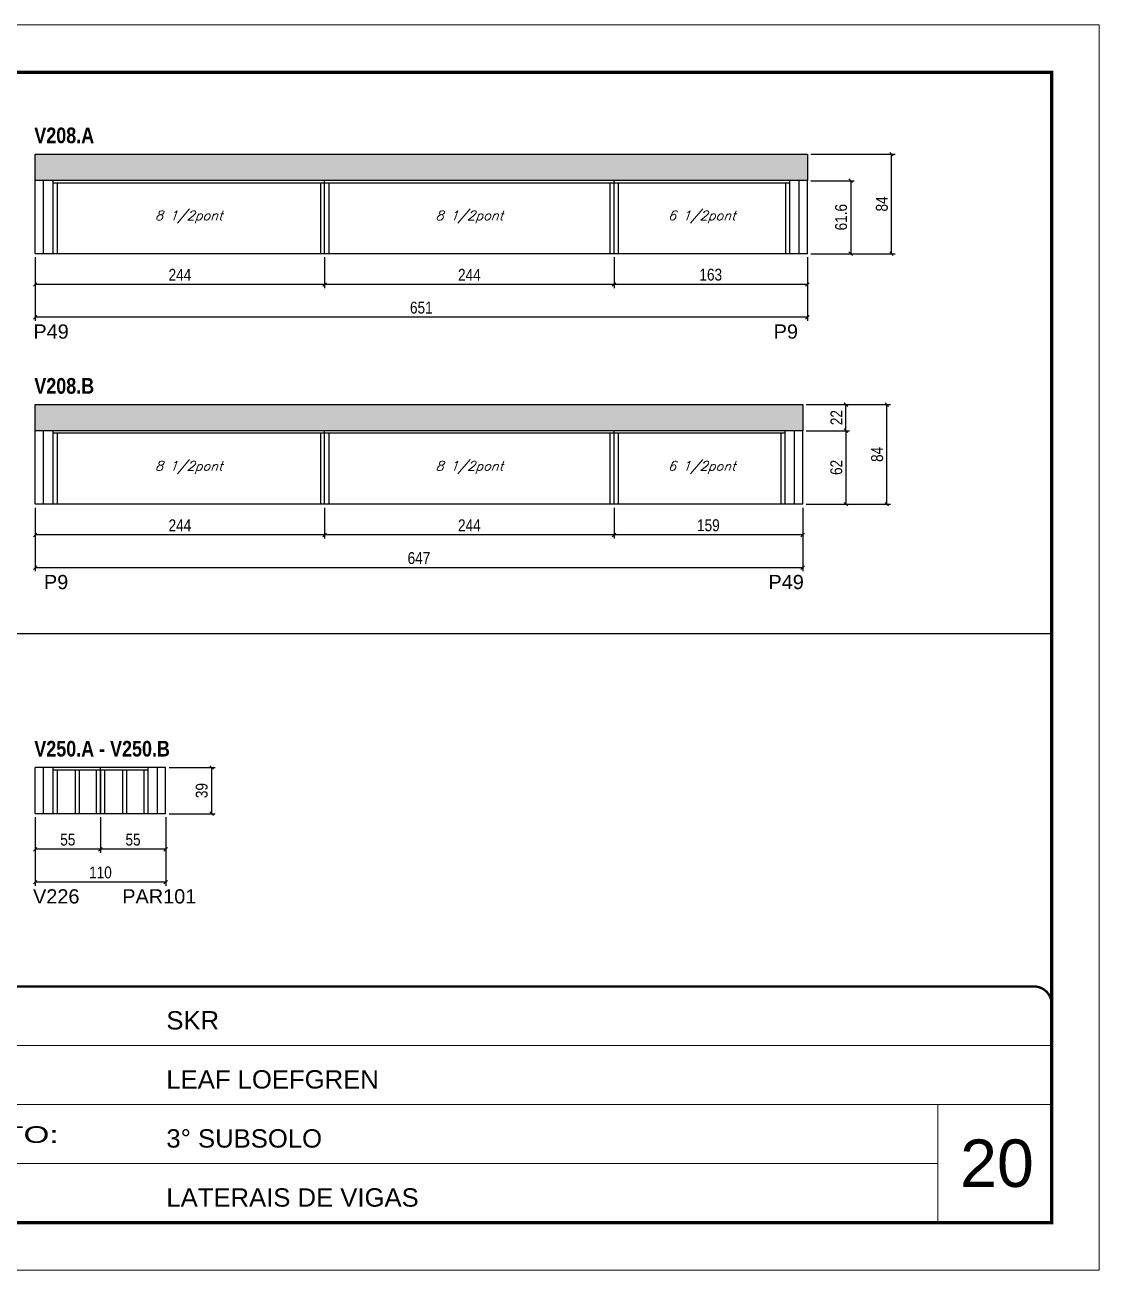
# Model space of a CAD drawing. Extents: x 3309 to 9590, y -2522 to 15424.
# Drawn here: x 8657 to 9563, y 8964 to 10014 of the extents above; entities that cross this region are included whole.
import ezdxf

# ---------------------------------------------------------------- set-up
doc = ezdxf.new("R2010")
doc.units = 0
doc.linetypes.add('CONTINUO', pattern=[0])
doc.linetypes.add('DASHED', pattern=[0.75, 0.5, -0.25])
for name, color, linetype in [('5', 5, 'Continuous'), ('COTA', 241, 'Continuous'), ('NOMENCLATURA', 7, 'Continuous'), ('Painéis', 200, 'Continuous'), ('SARR_2.2x7', 40, 'Continuous'), ('SARR_3.5x7', 81, 'Continuous'), ('texto', 7, 'Continuous')]:
    doc.layers.add(name, color=color, linetype=linetype)
for name, color, linetype, lineweight in [('CARIMBO', 255, 'Continuous', 9), ('Folhas', 255, 'Continuous', 9), ('SARRAFO DE PRESSAO', 251, 'DASHED', 9)]:
    doc.layers.add(name, color=color, linetype=linetype, lineweight=lineweight)
doc.styles.add('ARIAL', font='arial.ttf')
doc.styles.add('COTA TECNICA', font='techl___.ttf', dxfattribs={"height": 10})
doc.styles.add('Romans', font='romans.shx')
doc.styles.get("Standard").update_dxf_attribs({"font": 'arial.ttf'})
doc.styles.add('TECNICA', font='techb___.ttf', dxfattribs={"height": 10})
doc.styles.add('Tecnologia', font='')
doc.styles.get('Tecnologia').set_extended_font_data('Forgotten Futurist')
doc.dimstyles.new('PAINEL', dxfattribs={"dimtxt": 10, "dimasz": 3, "dimexe": 3, "dimexo": 3, "dimgap": 3, "dimtad": 1, "dimdec": 1, "dimzin": 12, "dimdsep": 46, "dimtxsty": 'COTA TECNICA', "dimblk1": 'OBLIQUE', "dimblk2": 'OBLIQUE', "dimsah": 1, "dimcen": 0.9, "dimclrd": 4, "dimclre": 4, "dimclrt": 240, "dimadec": 1, "dimazin": 3, "dimtfac": 1, "dimtdec": 1, "dimtmove": 0, "dimatfit": 3, "dimfxl": 1, "dimtolj": 1, "dimtzin": 12, "dimarcsym": 0})

# ---------------------------------------------------------------- blocks, each defined once
blk = doc.blocks.new('9999999999')
at = {"color": 30, "linetype": 'CONTINUO'}
for p, q in [((98564.6, 34379.6), (99584, 34379.6)), ((98564.6, 34329.8), (99488, 34329.8)), ((99584, 34329.8), (99488, 34329.8)), ((99488, 34329.8), (99488, 34230.2)), ((98564.6, 34280), (99488, 34280))]:
    blk.add_line(p, q, dxfattribs=at)
at = {"color": 30, "linetype": 'CONTINUO', "const_width": 2}
blk.add_lwpolyline([(99584, 34230.2), (99584, 34414.4, 0.414214), (99569, 34429.4), (98229, 34429.4, 0.414214), (98214, 34414.4), (98214, 34245.2, 0.414214), (98229, 34230.2), (99584, 34230.2)], format="xyb", dxfattribs=at)
at = {"layer": 'Folhas'}
blk.add_lwpolyline([(98139, 34190.2), (99624, 34190.2), (99624, 35240.2), (98139, 35240.2)], close=True, dxfattribs=at)
at = {"layer": 'Folhas', "color": 30, "const_width": 3}
blk.add_lwpolyline([(98214, 34230.2), (99584, 34230.2), (99584, 35200.2), (98214, 35200.2)], close=True, dxfattribs=at)
at = {"color": 7, "linetype": 'Continuous', "ltscale": 5, "style": 'ARIAL'}
for s, height, p in [('SKR', 15.48, (98837.7, 34393.1)), ('LEAF LOEFGREN', 15.483, (98837.7, 34343.3)), ('3° SUBSOLO', 15.48, (98837.7, 34293.5)), ('LATERAIS DE VIGAS', 15.483, (98837.7, 34243.7))]:
    blk.add_text(s, height=height, dxfattribs=at).set_placement(p)
at = {"layer": 'Folhas', "color": 7, "style": 'Tecnologia', "width": 1.5}
blk.add_text('PAVIMENTO:', height=14, dxfattribs=at).set_placement((98573.7, 34297.5))
blk = doc.blocks.new('_Oblique')
at = {"color": 0, "linetype": 'ByBlock', "lineweight": -2}
blk.add_line((-0.5, -0.5), (0.5, 0.5), dxfattribs=at)
blk = doc.blocks.new('*D606')
at = {"layer": 'COTA', "color": 4, "linetype": 'ByBlock', "lineweight": -2, "transparency": 16777216}
for p, q in [((9154, 9817.6), (9154, 9791.7)), ((9317, 9817.6), (9317, 9791.7)), ((9317, 9794.7), (9154, 9794.7))]:
    blk.add_line(p, q, dxfattribs=at)
at = {"layer": 'Defpoints', "color": 0, "linetype": 'ByBlock', "transparency": 16777216}
for p in [(9154, 9820.6), (9317, 9820.6), (9154, 9794.7)]:
    blk.add_point(p, dxfattribs=at)
at = {"layer": 'COTA', "color": 4, "linetype": 'ByBlock', "lineweight": -2, "transparency": 16777216, "xscale": 3, "yscale": 3, "zscale": 3, "rotation": 180}
blk.add_blockref('_Oblique', (9154, 9794.7), dxfattribs=at)
at = {"layer": 'COTA', "color": 4, "linetype": 'ByBlock', "lineweight": -2, "transparency": 16777216, "xscale": 3, "yscale": 3, "zscale": 3}
blk.add_blockref('_Oblique', (9317, 9794.7), dxfattribs=at)
at = {"layer": 'COTA', "color": 240, "linetype": 'ByBlock', "transparency": 16777216, "insert": (9235.5, 9802.9), "char_height": 10, "attachment_point": 5, "style": 'COTA TECNICA'}
blk.add_mtext('\\A1;163', dxfattribs=at)
blk = doc.blocks.new('*D607')
at = {"layer": 'COTA', "color": 4, "linetype": 'ByBlock', "lineweight": -2, "transparency": 16777216}
for p, q in [((8666, 9817.6), (8666, 9791.7)), ((8910, 9817.6), (8910, 9791.7)), ((8910, 9794.7), (8666, 9794.7))]:
    blk.add_line(p, q, dxfattribs=at)
at = {"layer": 'Defpoints', "color": 0, "linetype": 'ByBlock', "transparency": 16777216}
for p in [(8666, 9820.6), (8910, 9820.6), (8666, 9794.7)]:
    blk.add_point(p, dxfattribs=at)
at = {"layer": 'COTA', "color": 4, "linetype": 'ByBlock', "lineweight": -2, "transparency": 16777216, "xscale": 3, "yscale": 3, "zscale": 3, "rotation": 180}
blk.add_blockref('_Oblique', (8666, 9794.7), dxfattribs=at)
at = {"layer": 'COTA', "color": 4, "linetype": 'ByBlock', "lineweight": -2, "transparency": 16777216, "xscale": 3, "yscale": 3, "zscale": 3}
blk.add_blockref('_Oblique', (8910, 9794.7), dxfattribs=at)
at = {"layer": 'COTA', "color": 240, "linetype": 'ByBlock', "transparency": 16777216, "insert": (8788, 9802.8), "char_height": 10, "attachment_point": 5, "style": 'COTA TECNICA'}
blk.add_mtext('\\A1;244', dxfattribs=at)
blk = doc.blocks.new('*D608')
at = {"layer": 'COTA', "color": 4, "linetype": 'ByBlock', "lineweight": -2, "transparency": 16777216}
for p, q in [((8666, 9817.6), (8666, 9764)), ((9317, 9817.6), (9317, 9764)), ((9317, 9767), (8666, 9767))]:
    blk.add_line(p, q, dxfattribs=at)
at = {"layer": 'Defpoints', "color": 0, "linetype": 'ByBlock', "transparency": 16777216}
for p in [(8666, 9820.6), (9317, 9820.6), (8666, 9767)]:
    blk.add_point(p, dxfattribs=at)
at = {"layer": 'COTA', "color": 4, "linetype": 'ByBlock', "lineweight": -2, "transparency": 16777216, "xscale": 3, "yscale": 3, "zscale": 3, "rotation": 180}
blk.add_blockref('_Oblique', (8666, 9767), dxfattribs=at)
at = {"layer": 'COTA', "color": 4, "linetype": 'ByBlock', "lineweight": -2, "transparency": 16777216, "xscale": 3, "yscale": 3, "zscale": 3}
blk.add_blockref('_Oblique', (9317, 9767), dxfattribs=at)
at = {"layer": 'COTA', "color": 240, "linetype": 'ByBlock', "transparency": 16777216, "insert": (8991.5, 9775.1), "char_height": 10, "attachment_point": 5, "style": 'COTA TECNICA'}
blk.add_mtext('\\A1;651', dxfattribs=at)
blk = doc.blocks.new('*D609')
at = {"layer": 'COTA', "color": 4, "lineweight": -2, "transparency": 16777216}
for p, q in [((9320, 9882.2), (9356.5, 9882.2)), ((9353.5, 9882.2), (9353.5, 9820.6)), ((9320, 9820.6), (9356.5, 9820.6))]:
    blk.add_line(p, q, dxfattribs=at)
at = {"layer": 'Defpoints', "color": 0, "transparency": 16777216}
for p in [(9317, 9882.2), (9317, 9820.6), (9353.5, 9820.6)]:
    blk.add_point(p, dxfattribs=at)
at = {"layer": 'COTA', "color": 4, "lineweight": -2, "transparency": 16777216, "xscale": 3, "yscale": 3, "zscale": 3}
for p, rotation in [((9353.5, 9882.2), 90), ((9353.5, 9820.6), 270)]:
    blk.add_blockref('_Oblique', p, dxfattribs=dict(at, rotation=rotation))
at = {"layer": 'COTA', "color": 240, "transparency": 16777216, "insert": (9345.4, 9851.4), "char_height": 10, "attachment_point": 5, "rotation": 90, "style": 'COTA TECNICA'}
blk.add_mtext('\\A1;61.6', dxfattribs=at)
blk = doc.blocks.new('*D610')
at = {"layer": 'COTA', "color": 4, "lineweight": -2, "transparency": 16777216}
for p, q in [((9320, 9904.6), (9390.9, 9904.6)), ((9387.9, 9820.6), (9387.9, 9904.6)), ((9320, 9820.6), (9390.9, 9820.6))]:
    blk.add_line(p, q, dxfattribs=at)
at = {"layer": 'Defpoints', "color": 0, "transparency": 16777216}
for p in [(9317, 9904.6), (9387.9, 9904.6), (9317, 9820.6)]:
    blk.add_point(p, dxfattribs=at)
at = {"layer": 'COTA', "color": 4, "lineweight": -2, "transparency": 16777216, "xscale": 3, "yscale": 3, "zscale": 3}
for p, rotation in [((9387.9, 9904.6), 90), ((9387.9, 9820.6), 270)]:
    blk.add_blockref('_Oblique', p, dxfattribs=dict(at, rotation=rotation))
at = {"layer": 'COTA', "color": 240, "transparency": 16777216, "insert": (9379.8, 9862.6), "char_height": 10, "attachment_point": 5, "rotation": 90, "style": 'COTA TECNICA'}
blk.add_mtext('\\A1;84', dxfattribs=at)
blk = doc.blocks.new('*D611')
at = {"layer": 'COTA', "color": 4, "linetype": 'ByBlock', "lineweight": -2, "transparency": 16777216}
for p, q in [((8910, 9817.6), (8910, 9791.7)), ((9154, 9817.6), (9154, 9791.7)), ((9154, 9794.7), (8910, 9794.7))]:
    blk.add_line(p, q, dxfattribs=at)
at = {"layer": 'Defpoints', "color": 0, "linetype": 'ByBlock', "transparency": 16777216}
for p in [(8910, 9820.6), (9154, 9820.6), (8910, 9794.7)]:
    blk.add_point(p, dxfattribs=at)
at = {"layer": 'COTA', "color": 4, "linetype": 'ByBlock', "lineweight": -2, "transparency": 16777216, "xscale": 3, "yscale": 3, "zscale": 3, "rotation": 180}
blk.add_blockref('_Oblique', (8910, 9794.7), dxfattribs=at)
at = {"layer": 'COTA', "color": 4, "linetype": 'ByBlock', "lineweight": -2, "transparency": 16777216, "xscale": 3, "yscale": 3, "zscale": 3}
blk.add_blockref('_Oblique', (9154, 9794.7), dxfattribs=at)
at = {"layer": 'COTA', "color": 240, "linetype": 'ByBlock', "transparency": 16777216, "insert": (9032, 9802.8), "char_height": 10, "attachment_point": 5, "style": 'COTA TECNICA'}
blk.add_mtext('\\A1;244', dxfattribs=at)
blk = doc.blocks.new('*D612')
at = {"layer": 'COTA', "color": 4, "linetype": 'ByBlock', "lineweight": -2, "transparency": 16777216}
for p, q in [((9154, 9606.4), (9154, 9580.5)), ((9313, 9606.4), (9313, 9580.5)), ((9313, 9583.5), (9154, 9583.5))]:
    blk.add_line(p, q, dxfattribs=at)
at = {"layer": 'Defpoints', "color": 0, "linetype": 'ByBlock', "transparency": 16777216}
for p in [(9154, 9609.4), (9313, 9609.4), (9154, 9583.5)]:
    blk.add_point(p, dxfattribs=at)
at = {"layer": 'COTA', "color": 4, "linetype": 'ByBlock', "lineweight": -2, "transparency": 16777216, "xscale": 3, "yscale": 3, "zscale": 3, "rotation": 180}
blk.add_blockref('_Oblique', (9154, 9583.5), dxfattribs=at)
at = {"layer": 'COTA', "color": 4, "linetype": 'ByBlock', "lineweight": -2, "transparency": 16777216, "xscale": 3, "yscale": 3, "zscale": 3}
blk.add_blockref('_Oblique', (9313, 9583.5), dxfattribs=at)
at = {"layer": 'COTA', "color": 240, "linetype": 'ByBlock', "transparency": 16777216, "insert": (9233.5, 9591.6), "char_height": 10, "attachment_point": 5, "style": 'COTA TECNICA'}
blk.add_mtext('\\A1;159', dxfattribs=at)
blk = doc.blocks.new('*D613')
at = {"layer": 'COTA', "color": 4, "linetype": 'ByBlock', "lineweight": -2, "transparency": 16777216}
for p, q in [((8666, 9606.4), (8666, 9580.5)), ((8910, 9606.4), (8910, 9580.5)), ((8910, 9583.5), (8666, 9583.5))]:
    blk.add_line(p, q, dxfattribs=at)
at = {"layer": 'Defpoints', "color": 0, "linetype": 'ByBlock', "transparency": 16777216}
for p in [(8666, 9609.4), (8910, 9609.4), (8666, 9583.5)]:
    blk.add_point(p, dxfattribs=at)
at = {"layer": 'COTA', "color": 4, "linetype": 'ByBlock', "lineweight": -2, "transparency": 16777216, "xscale": 3, "yscale": 3, "zscale": 3, "rotation": 180}
blk.add_blockref('_Oblique', (8666, 9583.5), dxfattribs=at)
at = {"layer": 'COTA', "color": 4, "linetype": 'ByBlock', "lineweight": -2, "transparency": 16777216, "xscale": 3, "yscale": 3, "zscale": 3}
blk.add_blockref('_Oblique', (8910, 9583.5), dxfattribs=at)
at = {"layer": 'COTA', "color": 240, "linetype": 'ByBlock', "transparency": 16777216, "insert": (8788, 9591.6), "char_height": 10, "attachment_point": 5, "style": 'COTA TECNICA'}
blk.add_mtext('\\A1;244', dxfattribs=at)
blk = doc.blocks.new('*D615')
at = {"layer": 'COTA', "color": 4, "linetype": 'ByBlock', "lineweight": -2, "transparency": 16777216}
for p, q in [((8666, 9606.4), (8666, 9552.8)), ((9313, 9606.4), (9313, 9552.8)), ((9313, 9555.8), (8666, 9555.8))]:
    blk.add_line(p, q, dxfattribs=at)
at = {"layer": 'Defpoints', "color": 0, "linetype": 'ByBlock', "transparency": 16777216}
for p in [(8666, 9609.4), (9313, 9609.4), (8666, 9555.8)]:
    blk.add_point(p, dxfattribs=at)
at = {"layer": 'COTA', "color": 4, "linetype": 'ByBlock', "lineweight": -2, "transparency": 16777216, "xscale": 3, "yscale": 3, "zscale": 3, "rotation": 180}
blk.add_blockref('_Oblique', (8666, 9555.8), dxfattribs=at)
at = {"layer": 'COTA', "color": 4, "linetype": 'ByBlock', "lineweight": -2, "transparency": 16777216, "xscale": 3, "yscale": 3, "zscale": 3}
blk.add_blockref('_Oblique', (9313, 9555.8), dxfattribs=at)
at = {"layer": 'COTA', "color": 240, "linetype": 'ByBlock', "transparency": 16777216, "insert": (8989.5, 9563.9), "char_height": 10, "attachment_point": 5, "style": 'COTA TECNICA'}
blk.add_mtext('\\A1;647', dxfattribs=at)
blk = doc.blocks.new('*D616')
at = {"layer": 'COTA', "color": 4, "lineweight": -2, "transparency": 16777216}
for p, q in [((9316, 9671.4), (9352.5, 9671.4)), ((9349.5, 9671.4), (9349.5, 9609.4)), ((9316, 9609.4), (9352.5, 9609.4))]:
    blk.add_line(p, q, dxfattribs=at)
at = {"layer": 'Defpoints', "color": 0, "transparency": 16777216}
for p in [(9313, 9671.4), (9313, 9609.4), (9349.5, 9609.4)]:
    blk.add_point(p, dxfattribs=at)
at = {"layer": 'COTA', "color": 4, "lineweight": -2, "transparency": 16777216, "xscale": 3, "yscale": 3, "zscale": 3}
for p, rotation in [((9349.5, 9671.4), 90), ((9349.5, 9609.4), 270)]:
    blk.add_blockref('_Oblique', p, dxfattribs=dict(at, rotation=rotation))
at = {"layer": 'COTA', "color": 240, "transparency": 16777216, "insert": (9341.4, 9640.4), "char_height": 10, "attachment_point": 5, "rotation": 90, "style": 'COTA TECNICA'}
blk.add_mtext('\\A1;62', dxfattribs=at)
blk = doc.blocks.new('*D617')
at = {"layer": 'COTA', "color": 4, "lineweight": -2, "transparency": 16777216}
for p, q in [((9316, 9693.4), (9386.9, 9693.4)), ((9383.9, 9609.4), (9383.9, 9693.4)), ((9316, 9609.4), (9386.9, 9609.4))]:
    blk.add_line(p, q, dxfattribs=at)
at = {"layer": 'Defpoints', "color": 0, "transparency": 16777216}
for p in [(9313, 9693.4), (9383.9, 9693.4), (9313, 9609.4)]:
    blk.add_point(p, dxfattribs=at)
at = {"layer": 'COTA', "color": 4, "lineweight": -2, "transparency": 16777216, "xscale": 3, "yscale": 3, "zscale": 3}
for p, rotation in [((9383.9, 9693.4), 90), ((9383.9, 9609.4), 270)]:
    blk.add_blockref('_Oblique', p, dxfattribs=dict(at, rotation=rotation))
at = {"layer": 'COTA', "color": 240, "transparency": 16777216, "insert": (9375.8, 9651.4), "char_height": 10, "attachment_point": 5, "rotation": 90, "style": 'COTA TECNICA'}
blk.add_mtext('\\A1;84', dxfattribs=at)
blk = doc.blocks.new('*D614')
at = {"layer": 'COTA', "color": 4, "linetype": 'ByBlock', "lineweight": -2, "transparency": 16777216}
for p, q in [((8910, 9606.4), (8910, 9580.5)), ((9154, 9606.4), (9154, 9580.5)), ((9154, 9583.5), (8910, 9583.5))]:
    blk.add_line(p, q, dxfattribs=at)
at = {"layer": 'Defpoints', "color": 0, "linetype": 'ByBlock', "transparency": 16777216}
for p in [(8910, 9609.4), (9154, 9609.4), (8910, 9583.5)]:
    blk.add_point(p, dxfattribs=at)
at = {"layer": 'COTA', "color": 4, "linetype": 'ByBlock', "lineweight": -2, "transparency": 16777216, "xscale": 3, "yscale": 3, "zscale": 3, "rotation": 180}
blk.add_blockref('_Oblique', (8910, 9583.5), dxfattribs=at)
at = {"layer": 'COTA', "color": 4, "linetype": 'ByBlock', "lineweight": -2, "transparency": 16777216, "xscale": 3, "yscale": 3, "zscale": 3}
blk.add_blockref('_Oblique', (9154, 9583.5), dxfattribs=at)
at = {"layer": 'COTA', "color": 240, "linetype": 'ByBlock', "transparency": 16777216, "insert": (9032, 9591.6), "char_height": 10, "attachment_point": 5, "style": 'COTA TECNICA'}
blk.add_mtext('\\A1;244', dxfattribs=at)
blk = doc.blocks.new('*D1114')
at = {"layer": 'COTA', "color": 4, "linetype": 'ByBlock', "lineweight": -2, "transparency": 16777216}
for p, q in [((8721, 9345.4), (8721, 9315.4)), ((8776, 9345.4), (8776, 9315.4)), ((8776, 9318.4), (8721, 9318.4))]:
    blk.add_line(p, q, dxfattribs=at)
at = {"layer": 'Defpoints', "color": 0, "linetype": 'ByBlock', "transparency": 16777216}
for p in [(8721, 9348.4), (8776, 9348.4), (8721, 9318.4)]:
    blk.add_point(p, dxfattribs=at)
at = {"layer": 'COTA', "color": 4, "linetype": 'ByBlock', "lineweight": -2, "transparency": 16777216, "xscale": 3, "yscale": 3, "zscale": 3, "rotation": 180}
blk.add_blockref('_Oblique', (8721, 9318.4), dxfattribs=at)
at = {"layer": 'COTA', "color": 4, "linetype": 'ByBlock', "lineweight": -2, "transparency": 16777216, "xscale": 3, "yscale": 3, "zscale": 3}
blk.add_blockref('_Oblique', (8776, 9318.4), dxfattribs=at)
at = {"layer": 'COTA', "color": 240, "linetype": 'ByBlock', "transparency": 16777216, "insert": (8748.5, 9326.5), "char_height": 10, "attachment_point": 5, "style": 'COTA TECNICA'}
blk.add_mtext('\\A1;55', dxfattribs=at)
blk = doc.blocks.new('*D1115')
at = {"layer": 'COTA', "color": 4, "linetype": 'ByBlock', "lineweight": -2, "transparency": 16777216}
for p, q in [((8666, 9345.4), (8666, 9315.4)), ((8721, 9345.4), (8721, 9315.4)), ((8721, 9318.4), (8666, 9318.4))]:
    blk.add_line(p, q, dxfattribs=at)
at = {"layer": 'Defpoints', "color": 0, "linetype": 'ByBlock', "transparency": 16777216}
for p in [(8666, 9348.4), (8721, 9348.4), (8666, 9318.4)]:
    blk.add_point(p, dxfattribs=at)
at = {"layer": 'COTA', "color": 4, "linetype": 'ByBlock', "lineweight": -2, "transparency": 16777216, "xscale": 3, "yscale": 3, "zscale": 3, "rotation": 180}
blk.add_blockref('_Oblique', (8666, 9318.4), dxfattribs=at)
at = {"layer": 'COTA', "color": 4, "linetype": 'ByBlock', "lineweight": -2, "transparency": 16777216, "xscale": 3, "yscale": 3, "zscale": 3}
blk.add_blockref('_Oblique', (8721, 9318.4), dxfattribs=at)
at = {"layer": 'COTA', "color": 240, "linetype": 'ByBlock', "transparency": 16777216, "insert": (8693.5, 9326.5), "char_height": 10, "attachment_point": 5, "style": 'COTA TECNICA'}
blk.add_mtext('\\A1;55', dxfattribs=at)
blk = doc.blocks.new('*D1117')
at = {"layer": 'COTA', "color": 4, "linetype": 'ByBlock', "lineweight": -2, "transparency": 16777216}
for p, q in [((8666, 9345.4), (8666, 9287.7)), ((8776, 9345.4), (8776, 9287.7)), ((8776, 9290.7), (8666, 9290.7))]:
    blk.add_line(p, q, dxfattribs=at)
at = {"layer": 'Defpoints', "color": 0, "linetype": 'ByBlock', "transparency": 16777216}
for p in [(8666, 9348.4), (8776, 9348.4), (8666, 9290.7)]:
    blk.add_point(p, dxfattribs=at)
at = {"layer": 'COTA', "color": 4, "linetype": 'ByBlock', "lineweight": -2, "transparency": 16777216, "xscale": 3, "yscale": 3, "zscale": 3, "rotation": 180}
blk.add_blockref('_Oblique', (8666, 9290.7), dxfattribs=at)
at = {"layer": 'COTA', "color": 4, "linetype": 'ByBlock', "lineweight": -2, "transparency": 16777216, "xscale": 3, "yscale": 3, "zscale": 3}
blk.add_blockref('_Oblique', (8776, 9290.7), dxfattribs=at)
at = {"layer": 'COTA', "color": 240, "linetype": 'ByBlock', "transparency": 16777216, "insert": (8721, 9298.8), "char_height": 10, "attachment_point": 5, "style": 'COTA TECNICA'}
blk.add_mtext('\\A1;110', dxfattribs=at)
blk = doc.blocks.new('*D1118')
at = {"layer": 'COTA', "color": 4, "lineweight": -2, "transparency": 16777216}
for p, q in [((8779, 9387.4), (8817.7, 9387.4)), ((8814.7, 9387.4), (8814.7, 9348.4)), ((8779, 9348.4), (8817.7, 9348.4))]:
    blk.add_line(p, q, dxfattribs=at)
at = {"layer": 'Defpoints', "color": 0, "transparency": 16777216}
for p in [(8776, 9387.4), (8776, 9348.4), (8814.7, 9348.4)]:
    blk.add_point(p, dxfattribs=at)
at = {"layer": 'COTA', "color": 4, "lineweight": -2, "transparency": 16777216, "xscale": 3, "yscale": 3, "zscale": 3}
for p, rotation in [((8814.7, 9387.4), 90), ((8814.7, 9348.4), 270)]:
    blk.add_blockref('_Oblique', p, dxfattribs=dict(at, rotation=rotation))
at = {"layer": 'COTA', "color": 240, "transparency": 16777216, "insert": (8806.4, 9367.9), "char_height": 10, "attachment_point": 5, "rotation": 90, "style": 'COTA TECNICA'}
blk.add_mtext('\\A1;39', dxfattribs=at)
blk = doc.blocks.new('*D1128')
at = {"layer": 'COTA', "color": 4, "lineweight": -2, "transparency": 16777216}
for p, q in [((9316, 9693.4), (9352.5, 9693.4)), ((9349.5, 9671.4), (9349.5, 9693.4)), ((9316, 9671.4), (9352.5, 9671.4))]:
    blk.add_line(p, q, dxfattribs=at)
at = {"layer": 'Defpoints', "color": 0, "transparency": 16777216}
for p in [(9313, 9693.4), (9349.5, 9693.4), (9313, 9671.4)]:
    blk.add_point(p, dxfattribs=at)
at = {"layer": 'COTA', "color": 4, "lineweight": -2, "transparency": 16777216, "xscale": 3, "yscale": 3, "zscale": 3}
for p, rotation in [((9349.5, 9693.4), 90), ((9349.5, 9671.4), 270)]:
    blk.add_blockref('_Oblique', p, dxfattribs=dict(at, rotation=rotation))
at = {"layer": 'COTA', "color": 240, "transparency": 16777216, "insert": (9341.5, 9682.4), "char_height": 10, "attachment_point": 5, "rotation": 90, "style": 'COTA TECNICA'}
blk.add_mtext('\\A1;22', dxfattribs=at)

msp = doc.modelspace()

# ---------------------------------------------------------------- hatches: boundary and pattern name
at = {"layer": 'COTA'}
h = msp.add_hatch(dxfattribs=at)
h.set_pattern_fill('AR-CONC', color=256, scale=0.03)
h.set_pattern_definition([(50, (5186.1927, -1742.843), (5.46554, -0.4781726), [0.5715, -6.2865]), (355, (5186.1927, -1742.843), (-1.0573026, 5.7317054), [0.4572, -5.0292175]), (100.451445, (5186.648, -1742.883), (4.4082374, 5.2535326), [0.4857003, -5.3427073]), (46.1842, (5186.193, -1741.319), (8.1323712, -1.26127), [0.85725, -9.42975]), (96.63556, (5186.87, -1741.424), (7.122124, 7.4227837), [0.7285507, -8.014068]), (351.18415, (5186.193, -1741.319), (7.122124, 7.422784), [0.685799, -7.543792]), (21, (5186.9547, -1741.7), (4.5484317, -3.067956), [0.5715, -6.2865]), (326, (5186.9547, -1741.7), (1.8540609, 5.525639), [0.4572, -5.0292]), (71.451445, (5187.3337, -1741.9556), (6.4024926, 2.457683), [0.4857003, -5.3426981]), (37.5, (5186.1927, -1742.843), (0.0926581, 2.53665117), [0, -4.96824, 0, -5.1054, 0, -5.04825]), (7.5, (5186.1927, -1742.843), (2.0045899, 3.00541724), [0, -2.91084, 0, -4.85394, 0, -1.92405]), (327.5, (5184.4934, -1742.843), (4.06771786, -0.17186232), [0, -1.905, 0, -5.9436, 0, -7.8867]), (317.5, (5183.7314, -1742.843), (4.4438754, 0.7627947), [0, -2.4765, 0, -3.94716, 0, -5.6007])])
h.paths.add_polyline_path([(9316.99, 9904.63), (8665.99, 9904.63), (8665.99, 9882.23), (9316.99, 9882.23)])
h = msp.add_hatch(dxfattribs=at)
h.set_pattern_fill('AR-CONC', color=256, scale=0.03)
h.set_pattern_definition([(50, (5186.1927, -1954.0754), (5.46554, -0.4781726), [0.5715, -6.2865]), (355, (5186.1927, -1954.0754), (-1.0573026, 5.7317054), [0.4572, -5.0292175]), (100.451445, (5186.648, -1954.115), (4.4082374, 5.2535326), [0.4857003, -5.3427073]), (46.1842, (5186.193, -1952.5514), (8.1323712, -1.26127), [0.85725, -9.42975]), (96.63556, (5186.87, -1952.6565), (7.122124, 7.4227837), [0.7285507, -8.014068]), (351.18415, (5186.193, -1952.551), (7.122124, 7.422784), [0.685799, -7.543792]), (21, (5186.9547, -1952.9324), (4.5484317, -3.067956), [0.5715, -6.2865]), (326, (5186.9547, -1952.9324), (1.8540609, 5.525639), [0.4572, -5.0292]), (71.451445, (5187.3337, -1953.188), (6.4024926, 2.457683), [0.4857003, -5.3426981]), (37.5, (5186.1927, -1954.0754), (0.0926581, 2.53665117), [0, -4.96824, 0, -5.1054, 0, -5.04825]), (7.5, (5186.1927, -1954.0754), (2.0045899, 3.00541724), [0, -2.91084, 0, -4.85394, 0, -1.92405]), (327.5, (5184.4934, -1954.0754), (4.06771786, -0.17186232), [0, -1.905, 0, -5.9436, 0, -7.8867]), (317.5, (5183.7314, -1954.0754), (4.4438754, 0.7627947), [0, -2.4765, 0, -3.94716, 0, -5.6007])])
h.paths.add_polyline_path([(9312.99, 9693.39), (8665.99, 9693.39), (8665.99, 9671.39), (9312.99, 9671.39)])

# ---------------------------------------------------------------- linework, layer by layer
for p, q in [((8665.99, 9882.23), (8665.99, 9904.63)), ((8665.99, 9904.63), (9316.99, 9904.63)), ((9316.99, 9904.63), (9316.99, 9882.23)), ((8665.99, 9671.39), (8665.99, 9693.39)), ((8665.99, 9693.39), (9312.99, 9693.39)), ((9312.99, 9693.39), (9312.99, 9671.39)), ((8152.87, 9500.33), (9522.87, 9500.33))]:
    msp.add_line(p, q, dxfattribs=at)
at = {"layer": 'Painéis', "linetype": 'ByBlock'}
for p, q in [((9316.99, 9882.23), (8665.99, 9882.23)), ((8665.99, 9820.63), (8665.99, 9882.23)), ((8909.99, 9820.63), (8909.99, 9882.23)), ((9153.99, 9820.63), (9153.99, 9882.23)), ((9316.99, 9820.63), (9316.99, 9882.23)), ((9316.99, 9820.63), (8665.99, 9820.63)), ((9312.99, 9671.39), (8665.99, 9671.39)), ((8665.99, 9609.39), (8665.99, 9671.39)), ((8909.99, 9609.39), (8909.99, 9671.39)), ((9153.99, 9609.39), (9153.99, 9671.39)), ((9312.99, 9609.39), (9312.99, 9671.39)), ((9312.99, 9609.39), (8665.99, 9609.39)), ((8775.99, 9387.44), (8665.99, 9387.44)), ((8665.99, 9348.44), (8665.99, 9387.44)), ((8720.99, 9348.44), (8720.99, 9387.44)), ((8775.99, 9348.44), (8775.99, 9387.44)), ((8775.99, 9348.44), (8665.99, 9348.44))]:
    msp.add_line(p, q, dxfattribs=at)
at = {"layer": 'SARR_2.2x7', "linetype": 'Continuous'}
for p, q in [((8672.99, 9820.63), (8672.99, 9882.23)), ((9309.99, 9820.63), (9309.99, 9882.23)), ((8909.99, 9880.03), (8680.99, 9880.03)), ((9153.99, 9880.03), (8909.99, 9880.03)), ((9301.99, 9880.03), (9153.99, 9880.03)), ((8672.99, 9609.39), (8672.99, 9671.39)), ((9305.99, 9609.39), (9305.99, 9671.39)), ((8909.99, 9669.19), (8680.99, 9669.19)), ((9153.99, 9669.19), (8909.99, 9669.19)), ((9297.99, 9669.19), (9153.99, 9669.19)), ((8672.99, 9348.44), (8672.99, 9387.44)), ((8768.99, 9348.44), (8768.99, 9387.44)), ((8720.99, 9385.24), (8680.99, 9385.24)), ((8760.99, 9385.24), (8720.99, 9385.24))]:
    msp.add_line(p, q, dxfattribs=at)
at = {"layer": 'SARR_3.5x7'}
for p, q in [((8680.99, 9882.23), (8680.99, 9820.63)), ((9301.99, 9882.23), (9301.99, 9820.63)), ((8684.49, 9880.03), (8684.49, 9820.63)), ((8906.49, 9880.03), (8906.49, 9820.63)), ((8913.49, 9880.03), (8913.49, 9820.63)), ((9150.49, 9880.03), (9150.49, 9820.63)), ((9157.49, 9880.03), (9157.49, 9820.63)), ((9298.49, 9880.03), (9298.49, 9820.63)), ((8680.99, 9671.39), (8680.99, 9609.39)), ((9297.99, 9671.39), (9297.99, 9609.39)), ((8684.49, 9669.19), (8684.49, 9609.39)), ((8906.49, 9669.19), (8906.49, 9609.39)), ((8913.49, 9669.19), (8913.49, 9609.39)), ((9150.49, 9669.19), (9150.49, 9609.39)), ((9157.49, 9669.19), (9157.49, 9609.39)), ((9294.49, 9669.19), (9294.49, 9609.39)), ((8680.99, 9387.44), (8680.99, 9348.44)), ((8760.99, 9387.44), (8760.99, 9348.44)), ((8684.49, 9385.24), (8684.49, 9348.44)), ((8699.58, 9385.24), (8699.58, 9348.44)), ((8703.08, 9385.24), (8703.08, 9348.44)), ((8717.49, 9385.24), (8717.49, 9348.44)), ((8720.99, 9385.24), (8720.99, 9348.44)), ((8724.49, 9385.24), (8724.49, 9348.44)), ((8739.58, 9385.24), (8739.58, 9348.44)), ((8743.08, 9385.24), (8743.08, 9348.44)), ((8757.49, 9385.24), (8757.49, 9348.44))]:
    msp.add_line(p, q, dxfattribs=at)

# ---------------------------------------------------------------- block references
at = {"layer": 'SARRAFO DE PRESSAO', "color": 6, "linetype": 'ByBlock'}
msp.add_blockref('9999999999', (-90061.11, -25226.65), dxfattribs=at)

# ---------------------------------------------------------------- texts
at = {"layer": '5', "linetype": 'Continuous'}
for s, rotation, p in [('P49', 359.99996, (8664.46, 9748.99)), ('P9', 359.99996, (9288.55, 9748.99)), ('P9', 0.00004, (8673.37, 9537.76)), ('P49', 0.00004, (9284.14, 9537.76)), ('V226', 0.00004, (8664.19, 9272.71)), ('PAR101', 0.00004, (8739.41, 9272.71))]:
    msp.add_text(s, height=12, rotation=rotation, dxfattribs=at).set_placement(p)
at = {"layer": 'CARIMBO', "style": 'ARIAL'}
msp.add_text('20', height=40, dxfattribs=at).set_placement((9445.73, 9033.7))
at = {"layer": 'NOMENCLATURA', "style": 'TECNICA'}
for s, p in [('V208.A', (8665.27, 9913.81)), ('V208.B', (8665.27, 9702.58)), ('V250.A - V250.B', (8665.27, 9396.62))]:
    msp.add_text(s, height=13.2, dxfattribs=at).set_placement(p)
at = {"layer": 'texto', "color": 2, "char_height": 8, "attachment_point": 5, "style": 'Romans'}
for s, insert in [('{\\Q19;\\C256;8 1/2pont}', (8795.49, 9851.58)), ('{\\Q19;\\C256;8 1/2pont}', (9031.99, 9851.58)), ('{\\Q19;\\C256;6 1/2pont}', (9227.99, 9851.58)), ('{\\Q19;\\C256;8 1/2pont}', (8795.49, 9640.34)), ('{\\Q19;\\C256;8 1/2pont}', (9031.99, 9640.34)), ('{\\Q19;\\C256;6 1/2pont}', (9227.99, 9640.34))]:
    msp.add_mtext(s, dxfattribs=dict(at, insert=insert))

# ---------------------------------------------------------------- dimensions: what is measured, and where the dimension line sits
at = {"layer": 'COTA'}
for base, p1, p2, picture, middle in [((9387.93, 9904.63), (9316.99, 9820.63), (9316.99, 9904.63), '*D610', (9379.84, 9862.63)), ((9353.5, 9820.63), (9316.99, 9882.23), (9316.99, 9820.63), '*D609', (9345.39, 9851.43)), ((9383.93, 9693.39), (9312.99, 9609.39), (9312.99, 9693.39), '*D617', (9375.84, 9651.39)), ((9349.5, 9693.39), (9312.99, 9671.39), (9312.99, 9693.39), '*D1128', (9341.5, 9682.39)), ((9349.5, 9609.39), (9312.99, 9671.39), (9312.99, 9609.39), '*D616', (9341.39, 9640.39)), ((8814.67, 9348.44), (8775.99, 9387.44), (8775.99, 9348.44), '*D1118', (8806.42, 9367.94))]:
    dim = msp.add_linear_dim(base=base, p1=p1, p2=p2, angle=90, dimstyle='PAINEL', dxfattribs=at)
    dim.commit()
    dim.dimension.update_dxf_attribs({"geometry": picture, "text_midpoint": middle})
at = {"layer": 'COTA', "linetype": 'ByBlock'}
for base, p1, p2, picture, middle in [((8665.99, 9794.71), (8909.99, 9820.63), (8665.99, 9820.63), '*D607', (8787.99, 9802.78)), ((8909.99, 9794.71), (9153.99, 9820.63), (8909.99, 9820.63), '*D611', (9031.99, 9802.78)), ((8665.99, 9583.48), (8909.99, 9609.39), (8665.99, 9609.39), '*D613', (8787.99, 9591.55)), ((8909.99, 9583.48), (9153.99, 9609.39), (8909.99, 9609.39), '*D614', (9031.99, 9591.55)), ((8665.99, 9318.43), (8720.99, 9348.44), (8665.99, 9348.44), '*D1115', (8693.49, 9326.54))]:
    dim = msp.add_linear_dim(base=base, p1=p1, p2=p2, angle=180, dimstyle='PAINEL', override={"dimtmove": 1}, dxfattribs=at)
    dim.commit()
    dim.dimension.update_dxf_attribs({"geometry": picture, "text_midpoint": middle})
for base, p1, p2, picture, middle in [((8665.99, 9767), (9316.99, 9820.63), (8665.99, 9820.63), '*D608', (8991.49, 9775.11)), ((9153.99, 9794.71), (9316.99, 9820.63), (9153.99, 9820.63), '*D606', (9235.49, 9802.93)), ((8665.99, 9555.77), (9312.99, 9609.39), (8665.99, 9609.39), '*D615', (8989.49, 9563.87)), ((9153.99, 9583.48), (9312.99, 9609.39), (9153.99, 9609.39), '*D612', (9233.49, 9591.62)), ((8665.99, 9290.72), (8775.99, 9348.44), (8665.99, 9348.44), '*D1117', (8720.99, 9298.82)), ((8720.99, 9318.43), (8775.99, 9348.44), (8720.99, 9348.44), '*D1114', (8748.49, 9326.54))]:
    dim = msp.add_linear_dim(base=base, p1=p1, p2=p2, angle=180, dimstyle='PAINEL', dxfattribs=at)
    dim.commit()
    dim.dimension.update_dxf_attribs({"geometry": picture, "text_midpoint": middle})

doc.saveas('drawing.dxf')
